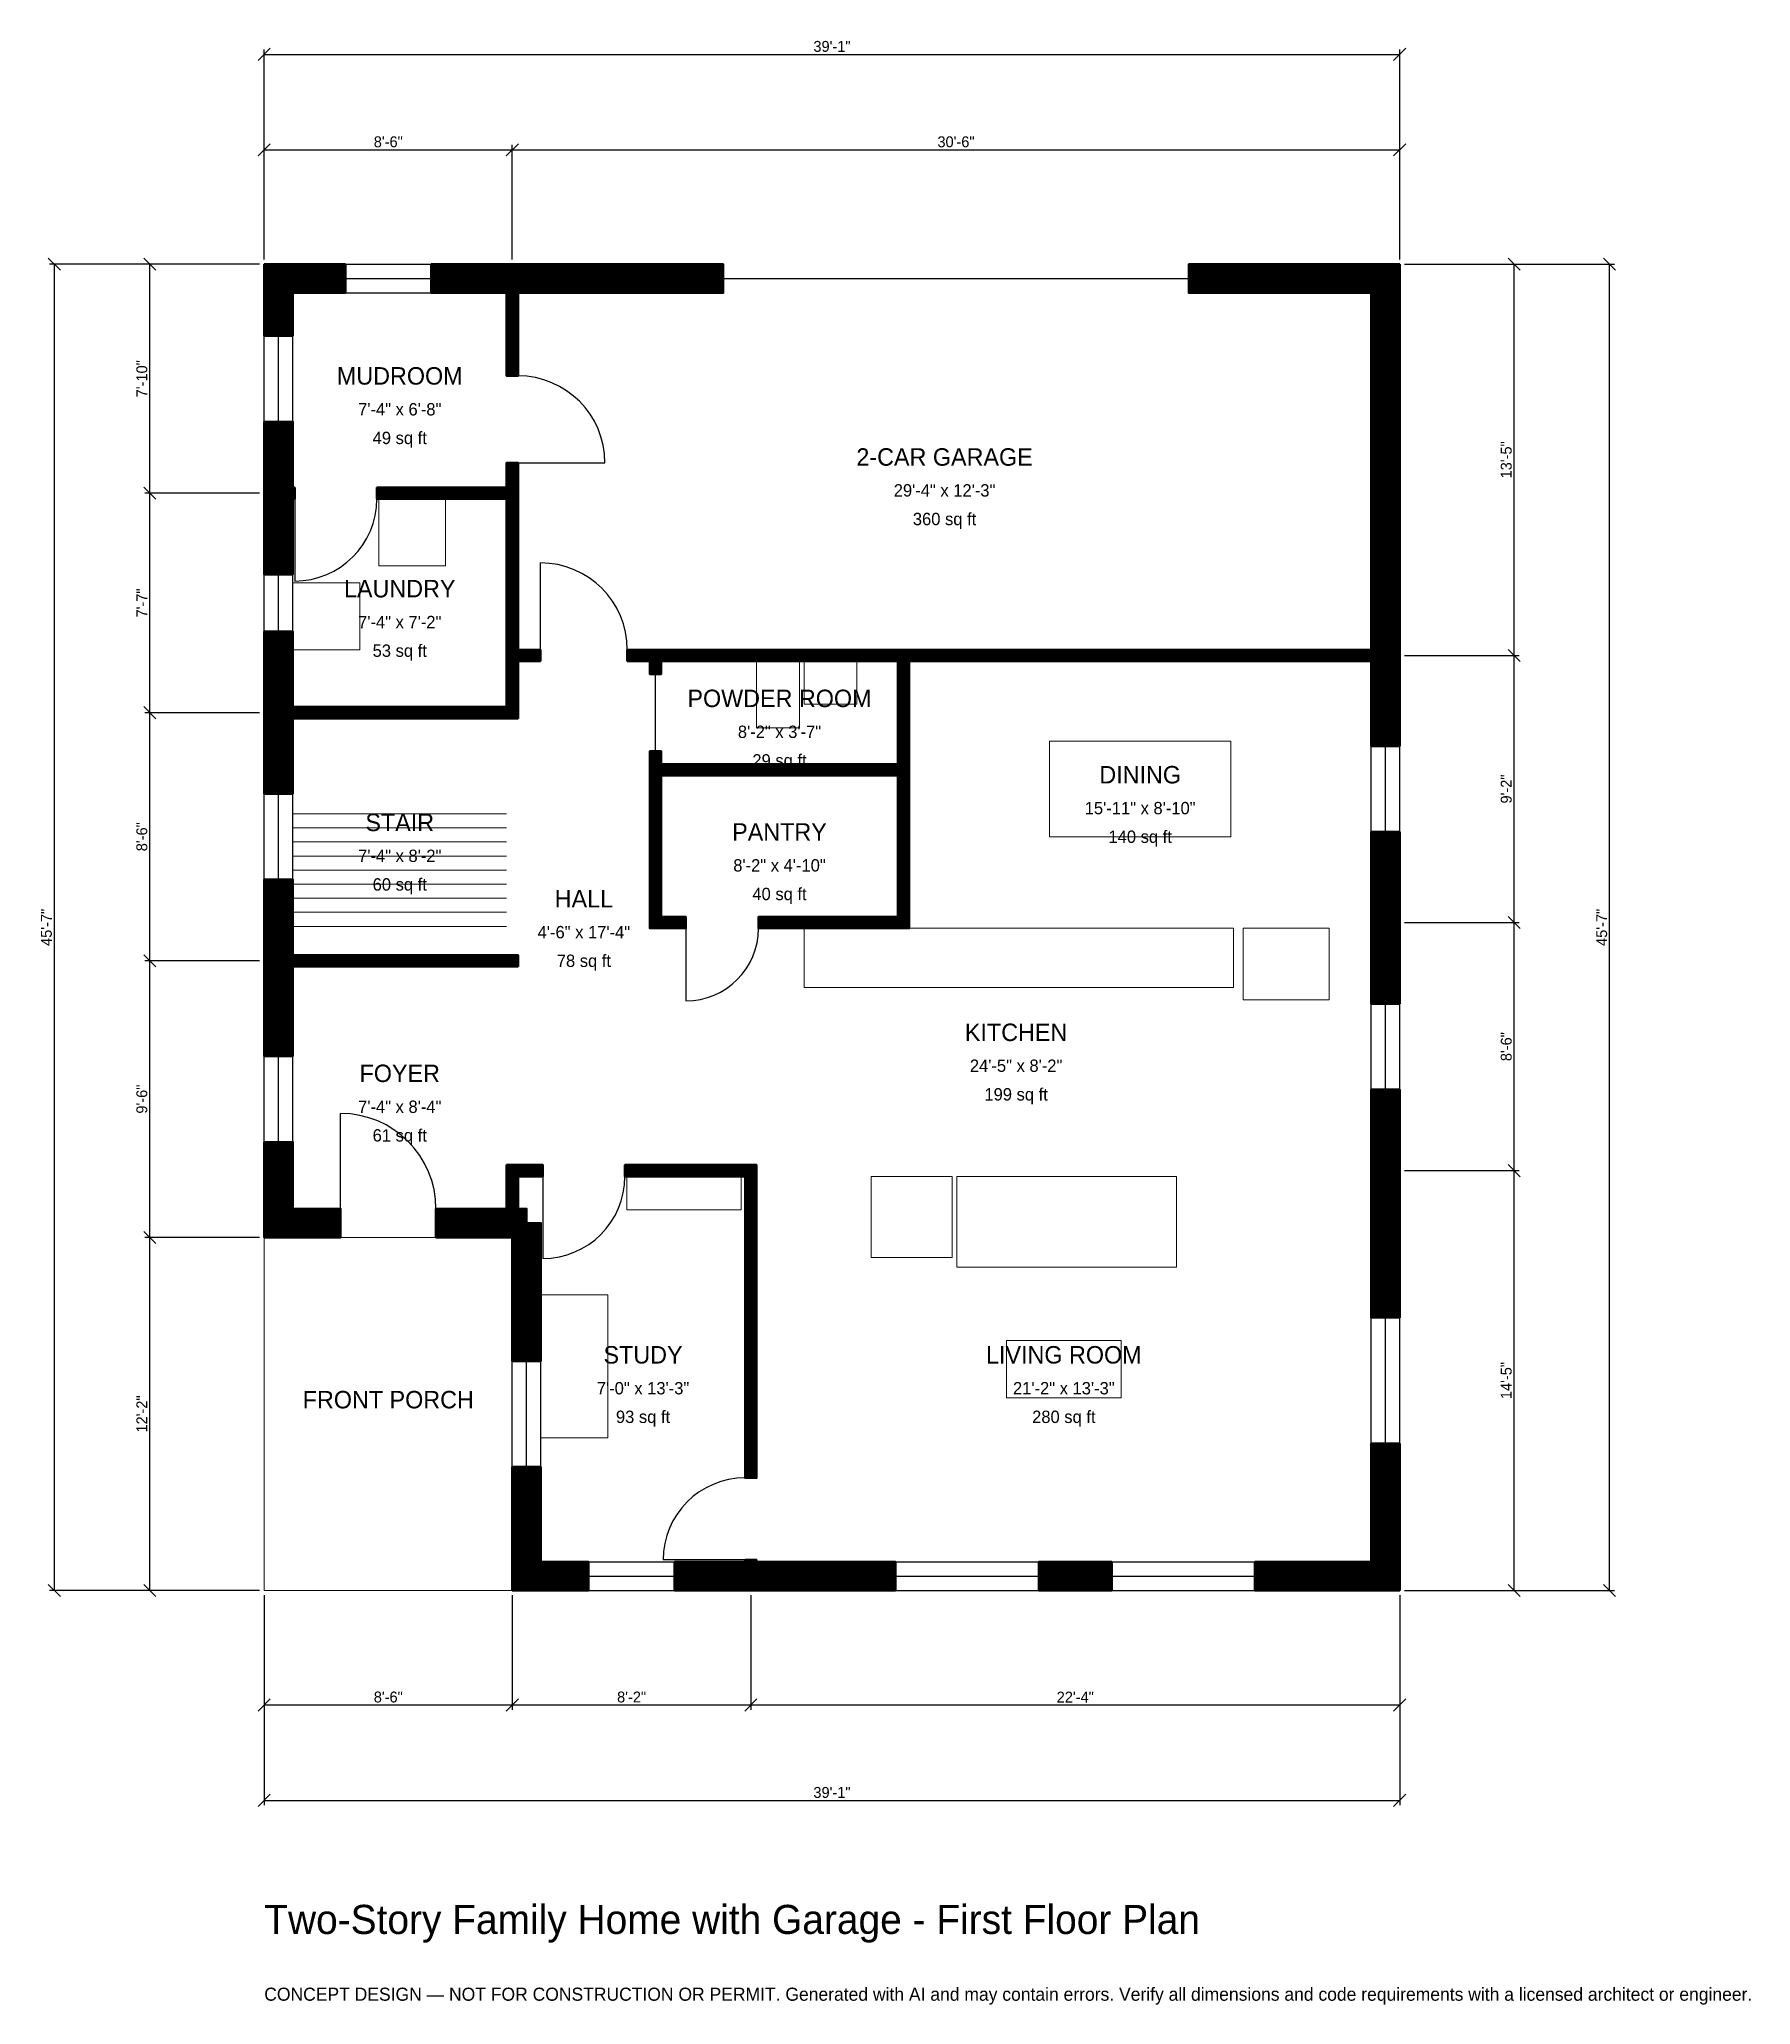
# Model space of a CAD drawing. Header units: inches. Extents: x -93 to 613, y -171 to 640.
import ezdxf
from ezdxf.enums import TextEntityAlignment as Align

# ---------------------------------------------------------------- set-up
doc = ezdxf.new("R2010")
doc.units = ezdxf.units.IN
doc.header["$MEASUREMENT"] = 0
doc.linetypes.add('DASHED', pattern=[0.6, 0.5, -0.1])
for name, color, linetype, lineweight in [('A-ANNO-DIMS', 1, 'Continuous', 13), ('A-ANNO-TEXT', 7, 'Continuous', 18), ('A-AREA-IDEN', 7, 'Continuous', 18), ('A-DOOR', 2, 'Continuous', 25), ('A-FLOR-FIXT', 9, 'Continuous', 13), ('A-FLOR-STRS', 3, 'Continuous', 18), ('A-FURN', 9, 'Continuous', 13), ('A-GLAZ', 4, 'Continuous', 25), ('A-SITE-PAVE', 8, 'Continuous', 13), ('A-WALL', 7, 'Continuous', 50), ('A-WALL-PATT', 8, 'Continuous', 13)]:
    doc.layers.add(name, color=color, linetype=linetype, lineweight=lineweight)
doc.dimstyles.new('PLAN', dxfattribs={"dimtxt": 4.5, "dimasz": 3, "dimexe": 2, "dimexo": 2, "dimgap": 1, "dimtad": 1, "dimdec": 0, "dimlunit": 4, "dimtsz": 2.5, "dimcen": 2.5, "dimclrd": 1, "dimclre": 1, "dimazin": 3, "dimtfac": 1, "dimtmove": 0, "dimatfit": 3})

msp = doc.modelspace()

# ---------------------------------------------------------------- hatches: boundary and pattern name
at = {"layer": 'A-WALL-PATT'}
h = msp.add_hatch(dxfattribs=at)
h.set_pattern_fill('ANSI31', color=8, scale=0.8)
h.paths.add_polyline_path([(102.3622, 0), (102.3622, 11.811), (102.3622, 11.811), (102.3622, 50.9843), (114.1732, 50.9843), (114.1732, 11.811), (133.8583, 11.811), (133.8583, 0), (114.1732, 0), (114.1732, 0), (102.3622, 0), (102.3622, 0), (102.3622, 0)])
h.paths.add_polyline_path([(102.3622, 143.3071), (102.3622, 143.3071), (102.3622, 145.6693), (100, 145.6693), (100, 145.6693), (70.8661, 145.6693), (70.8661, 157.4803), (100, 157.4803), (100, 170.8661), (100, 175.5906), (104.7244, 175.5906), (114.9606, 175.5906), (114.9606, 170.8661), (104.7244, 170.8661), (104.7244, 157.4803), (108.2677, 157.4803), (108.2677, 151.5748), (114.1732, 151.5748), (114.1732, 94.685), (102.3622, 94.685), (102.3622, 143.3071)])
h.paths.add_polyline_path([(11.811, 145.6693), (11.811, 145.6693), (0, 145.6693), (0, 145.6693), (0, 145.6693), (0, 157.4803), (0, 157.4803), (0, 185.0394), (11.811, 185.0394), (11.811, 157.4803), (31.4961, 157.4803), (31.4961, 145.6693), (11.811, 145.6693)])
h.paths.add_polyline_path([(0, 253.937), (0, 257.4803), (0, 257.4803), (0, 262.2047), (0, 262.2047), (0, 265.748), (0, 293.3071), (11.811, 293.3071), (11.811, 265.748), (11.811, 262.2047), (104.7244, 262.2047), (104.7244, 257.4803), (11.811, 257.4803), (11.811, 253.937), (11.811, 220.4724), (0, 220.4724), (0, 253.937)])
h.paths.add_polyline_path([(0, 356.2992), (0, 359.8425), (0, 359.8425), (0, 364.5669), (0, 364.5669), (0, 368.1102), (0, 395.6693), (11.811, 395.6693), (11.811, 368.1102), (11.811, 364.5669), (100, 364.5669), (100, 383.4646), (100, 388.189), (100, 450.3937), (46.4567, 450.3937), (46.4567, 455.1181), (100, 455.1181), (100, 465.3543), (104.7244, 465.3543), (104.7244, 455.1181), (104.7244, 450.3937), (104.7244, 388.189), (113.9764, 388.189), (113.9764, 383.4646), (104.7244, 383.4646), (104.7244, 364.5669), (104.7244, 359.8425), (100, 359.8425), (11.811, 359.8425), (11.811, 356.2992), (11.811, 328.7402), (0, 328.7402), (0, 356.2992)])
h.paths.add_polyline_path([(0, 446.8504), (0, 450.3937), (0, 450.3937), (0, 455.1181), (0, 455.1181), (0, 458.6614), (0, 482.2835), (11.811, 482.2835), (11.811, 458.6614), (11.811, 455.1181), (12.5984, 455.1181), (12.5984, 450.3937), (11.811, 450.3937), (11.811, 446.8504), (11.811, 419.2913), (0, 419.2913), (0, 446.8504)])
h.paths.add_polyline_path([(0, 535.4331), (0, 535.4331), (0, 547.2441), (0, 547.2441), (0, 547.2441), (11.811, 547.2441), (11.811, 547.2441), (33.4646, 547.2441), (33.4646, 535.4331), (11.811, 535.4331), (11.811, 517.7165), (0, 517.7165), (0, 535.4331)])
h.paths.add_polyline_path([(96.4567, 547.2441), (100, 547.2441), (100, 547.2441), (104.7244, 547.2441), (104.7244, 547.2441), (108.2677, 547.2441), (189.3701, 547.2441), (189.3701, 535.4331), (108.2677, 535.4331), (104.7244, 535.4331), (104.7244, 501.1811), (100, 501.1811), (100, 535.4331), (96.4567, 535.4331), (68.8976, 535.4331), (68.8976, 547.2441), (96.4567, 547.2441)])
h.paths.add_polyline_path([(456.6929, 547.2441), (456.6929, 547.2441), (468.5039, 547.2441), (468.5039, 547.2441), (468.504, 547.2441), (468.504, 535.4331), (468.5039, 535.4331), (468.5039, 391.7323), (468.5039, 388.189), (468.504, 388.189), (468.504, 383.4646), (468.5039, 383.4646), (468.5039, 379.9213), (468.5039, 348.4252), (456.6929, 348.4252), (456.6929, 379.9213), (456.6929, 383.4646), (266.1417, 383.4646), (266.1417, 383.4646), (266.1417, 340.9449), (266.1417, 336.2205), (266.1417, 277.9528), (266.1417, 273.2283), (261.4173, 273.2283), (203.937, 273.2283), (203.937, 277.9528), (261.4173, 277.9528), (261.4173, 336.2205), (163.7795, 336.2205), (163.7795, 277.9528), (174.0157, 277.9528), (174.0157, 273.2283), (163.7795, 273.2283), (159.0551, 273.2283), (159.0551, 277.9528), (159.0551, 336.2205), (159.0551, 340.9449), (159.0551, 346.2598), (163.7795, 346.2598), (163.7795, 340.9449), (261.4173, 340.9449), (261.4173, 383.4646), (163.7795, 383.4646), (163.7795, 378.1496), (159.0551, 378.1496), (159.0551, 383.4646), (159.0551, 383.4646), (149.8031, 383.4646), (149.8031, 388.189), (163.7795, 388.189), (163.7795, 388.189), (261.4173, 388.189), (261.4173, 388.189), (261.4173, 388.189), (456.6929, 388.189), (456.6929, 391.7323), (456.6929, 535.4331), (381.4961, 535.4331), (381.4961, 547.2441), (456.6929, 547.2441)])
h.paths.add_polyline_path([(468.5039, 269.685), (468.5039, 269.685), (468.5039, 242.126), (456.6929, 242.126), (456.6929, 281.4961), (456.6929, 281.4961), (456.6929, 312.9921), (468.5039, 312.9921), (468.5039, 269.685)])
h.paths.add_polyline_path([(468.5039, 179.1339), (468.5039, 167.3228), (468.5039, 112.5984), (456.6929, 112.5984), (456.6929, 167.3228), (456.6929, 179.1339), (456.6929, 206.6929), (468.5039, 206.6929), (468.5039, 179.1339)])
h.paths.add_polyline_path([(468.5039, 11.811), (468.504, 11.811), (468.504, 0), (468.5039, 0), (468.5039, 0), (456.6929, 0), (456.6929, 0), (408.7927, 0), (408.7927, 11.811), (456.6929, 11.811), (456.6929, 60.6299), (468.5039, 60.6299), (468.5039, 11.811)])
h.paths.add_polyline_path([(319.5538, 0), (319.5538, 11.811), (349.7375, 11.811), (349.7375, 0), (319.5538, 0)])
h.paths.add_polyline_path([(206.6929, 0), (203.1496, 0), (203.1496, 0), (198.4252, 0), (198.4252, 0), (194.8819, 0), (169.2913, 0), (169.2913, 11.811), (194.8819, 11.811), (198.4252, 11.811), (198.4252, 12.5984), (203.1496, 12.5984), (203.1496, 11.811), (206.6929, 11.811), (260.4987, 11.811), (260.4987, 0), (206.6929, 0)])
h.paths.add_polyline_path([(159.0551, 175.5906), (163.7795, 175.5906), (198.4252, 175.5906), (203.1496, 175.5906), (203.1496, 170.8661), (203.1496, 46.4567), (198.4252, 46.4567), (198.4252, 170.8661), (163.7795, 170.8661), (159.0551, 170.8661), (148.8189, 170.8661), (148.8189, 175.5906), (159.0551, 175.5906)])

# ---------------------------------------------------------------- linework, layer by layer
at = {"layer": 'A-DOOR', "linetype": 'DASHED'}
msp.add_line((189.3701, 541.3386), (381.4961, 541.3386), dxfattribs=at)
at = {"layer": 'A-DOOR'}
for p, q in [((104.7244, 465.3543), (140.5512, 465.3543)), ((12.5984, 450.3937), (12.5984, 416.5354)), ((113.9764, 388.189), (113.9764, 424.0157)), ((161.4173, 346.2598), (161.4173, 378.1496)), ((174.0157, 273.2283), (174.0157, 243.3071)), ((31.4961, 157.4803), (31.4961, 196.8504)), ((114.9606, 170.8661), (114.9606, 137.0079)), ((198.4252, 12.5984), (164.5669, 12.5984))]:
    msp.add_line(p, q, dxfattribs=at)
for centre, radius, start, end in [((104.7244, 465.3543), 35.8268, 0, 90), ((12.5984, 450.3937), 33.8583, 270, 360), ((113.9764, 388.189), 35.8268, 0, 90), ((174.0157, 273.2283), 29.9213, 270, 360), ((31.4961, 157.4803), 39.3701, 0, 90), ((114.9606, 170.8661), 33.8583, 270, 360), ((198.4252, 12.5984), 33.8583, 90, 180)]:
    msp.add_arc(centre, radius, start, end, dxfattribs=at)
at = {"layer": 'A-FLOR-FIXT'}
for points in [[(203.1496, 355.9055), (220.8661, 355.9055), (220.8661, 383.4646), (203.1496, 383.4646)], [(222.8346, 365.748), (244.4882, 365.748), (244.4882, 383.4646), (222.8346, 383.4646)], [(222.8346, 248.8189), (400, 248.8189), (400, 273.2283), (222.8346, 273.2283)]]:
    msp.add_lwpolyline(points, close=True, dxfattribs=at)
at = {"layer": 'A-FLOR-STRS'}
for p, q in [((11.811, 320.4724), (100, 320.4724)), ((11.811, 314.6654), (100, 314.6654)), ((11.811, 308.8583), (100, 308.8583)), ((11.811, 303.0512), (100, 303.0512)), ((11.811, 297.2441), (100, 297.2441)), ((11.811, 291.437), (100, 291.437)), ((11.811, 285.6299), (100, 285.6299)), ((11.811, 279.8228), (100, 279.8228)), ((11.811, 274.0157), (100, 274.0157))]:
    msp.add_line(p, q, dxfattribs=at)
at = {"layer": 'A-FURN'}
for points in [[(47.2441, 422.8346), (74.8031, 422.8346), (74.8031, 450.3937), (47.2441, 450.3937)], [(11.811, 388.189), (39.3701, 388.189), (39.3701, 415.748), (11.811, 415.748)], [(324.0157, 311.0236), (398.8189, 311.0236), (398.8189, 350.3937), (324.0157, 350.3937)], [(403.937, 243.7008), (439.3701, 243.7008), (439.3701, 273.2283), (403.937, 273.2283)], [(149.6063, 157.0866), (196.8504, 157.0866), (196.8504, 170.8661), (149.6063, 170.8661)], [(250.3937, 137.4016), (283.8583, 137.4016), (283.8583, 170.8661), (250.3937, 170.8661)], [(285.8268, 133.4646), (376.378, 133.4646), (376.378, 170.8661), (285.8268, 170.8661)], [(114.1732, 62.9921), (141.7323, 62.9921), (141.7323, 122.0472), (114.1732, 122.0472)], [(306.2992, 79.5276), (353.5433, 79.5276), (353.5433, 103.1496), (306.2992, 103.1496)]]:
    msp.add_lwpolyline(points, close=True, dxfattribs=at)
at = {"layer": 'A-GLAZ'}
for p, q in [((33.4646, 547.2441), (68.8976, 547.2441)), ((33.4646, 541.3386), (68.8976, 541.3386)), ((33.4646, 535.4331), (68.8976, 535.4331)), ((0, 482.2835), (0, 517.7165)), ((5.9055, 482.2835), (5.9055, 517.7165)), ((11.811, 482.2835), (11.811, 517.7165)), ((0, 395.6693), (0, 419.2913)), ((5.9055, 395.6693), (5.9055, 419.2913)), ((11.811, 395.6693), (11.811, 419.2913)), ((456.6929, 312.9921), (456.6929, 348.4252)), ((462.5984, 312.9921), (462.5984, 348.4252)), ((468.5039, 312.9921), (468.5039, 348.4252)), ((0, 293.3071), (0, 328.7402)), ((5.9055, 293.3071), (5.9055, 328.7402)), ((11.811, 293.3071), (11.811, 328.7402)), ((456.6929, 206.6929), (456.6929, 242.126)), ((462.5984, 206.6929), (462.5984, 242.126)), ((468.5039, 206.6929), (468.5039, 242.126)), ((0, 185.0394), (0, 220.4724)), ((5.9055, 185.0394), (5.9055, 220.4724)), ((11.811, 185.0394), (11.811, 220.4724)), ((456.6929, 60.6299), (456.6929, 112.5984)), ((462.5984, 60.6299), (462.5984, 112.5984)), ((468.5039, 60.6299), (468.5039, 112.5984)), ((102.3622, 50.9843), (102.3622, 94.685)), ((108.2677, 50.9843), (108.2677, 94.685)), ((114.1732, 50.9843), (114.1732, 94.685)), ((133.8583, 11.811), (169.2913, 11.811)), ((260.4987, 11.811), (319.5538, 11.811)), ((349.7375, 11.811), (408.7927, 11.811)), ((133.8583, 5.9055), (169.2913, 5.9055)), ((133.8583, 0), (169.2913, 0)), ((260.4987, 5.9055), (319.5538, 5.9055)), ((260.4987, 0), (319.5538, 0)), ((349.7375, 5.9055), (408.7927, 5.9055)), ((349.7375, 0), (408.7927, 0))]:
    msp.add_line(p, q, dxfattribs=at)
at = {"layer": 'A-SITE-PAVE', "linetype": 'DASHED'}
msp.add_lwpolyline([(0, 0), (102.3622, 0), (102.3622, 145.6693), (0, 145.6693)], close=True, dxfattribs=at)
at = {"layer": 'A-WALL'}
for points in [[(0, 535.4331), (0, 535.4331), (0, 547.2441), (0, 547.2441), (0, 547.2441), (11.811, 547.2441), (11.811, 547.2441), (33.4646, 547.2441), (33.4646, 535.4331), (11.811, 535.4331), (11.811, 517.7165), (0, 517.7165), (0, 535.4331)], [(96.4567, 547.2441), (100, 547.2441), (100, 547.2441), (104.7244, 547.2441), (104.7244, 547.2441), (108.2677, 547.2441), (189.3701, 547.2441), (189.3701, 535.4331), (108.2677, 535.4331), (104.7244, 535.4331), (104.7244, 501.1811), (100, 501.1811), (100, 535.4331), (96.4567, 535.4331), (68.8976, 535.4331), (68.8976, 547.2441), (96.4567, 547.2441)], [(456.6929, 547.2441), (456.6929, 547.2441), (468.5039, 547.2441), (468.5039, 547.2441), (468.504, 547.2441), (468.504, 535.4331), (468.5039, 535.4331), (468.5039, 391.7323), (468.5039, 388.189), (468.504, 388.189), (468.504, 383.4646), (468.5039, 383.4646), (468.5039, 379.9213), (468.5039, 348.4252), (456.6929, 348.4252), (456.6929, 379.9213), (456.6929, 383.4646), (266.1417, 383.4646), (266.1417, 383.4646), (266.1417, 340.9449), (266.1417, 336.2205), (266.1417, 277.9528), (266.1417, 273.2283), (261.4173, 273.2283), (203.937, 273.2283), (203.937, 277.9528), (261.4173, 277.9528), (261.4173, 336.2205), (163.7795, 336.2205), (163.7795, 277.9528), (174.0157, 277.9528), (174.0157, 273.2283), (163.7795, 273.2283), (159.0551, 273.2283), (159.0551, 277.9528), (159.0551, 336.2205), (159.0551, 340.9449), (159.0551, 346.2598), (163.7795, 346.2598), (163.7795, 340.9449), (261.4173, 340.9449), (261.4173, 383.4646), (163.7795, 383.4646), (163.7795, 378.1496), (159.0551, 378.1496), (159.0551, 383.4646), (159.0551, 383.4646), (149.8031, 383.4646), (149.8031, 388.189), (163.7795, 388.189), (163.7795, 388.189), (261.4173, 388.189), (261.4173, 388.189), (261.4173, 388.189), (456.6929, 388.189), (456.6929, 391.7323), (456.6929, 535.4331), (381.4961, 535.4331), (381.4961, 547.2441), (456.6929, 547.2441)], [(0, 446.8504), (0, 450.3937), (0, 450.3937), (0, 455.1181), (0, 455.1181), (0, 458.6614), (0, 482.2835), (11.811, 482.2835), (11.811, 458.6614), (11.811, 455.1181), (12.5984, 455.1181), (12.5984, 450.3937), (11.811, 450.3937), (11.811, 446.8504), (11.811, 419.2913), (0, 419.2913), (0, 446.8504)], [(0, 356.2992), (0, 359.8425), (0, 359.8425), (0, 364.5669), (0, 364.5669), (0, 368.1102), (0, 395.6693), (11.811, 395.6693), (11.811, 368.1102), (11.811, 364.5669), (100, 364.5669), (100, 383.4646), (100, 388.189), (100, 450.3937), (46.4567, 450.3937), (46.4567, 455.1181), (100, 455.1181), (100, 465.3543), (104.7244, 465.3543), (104.7244, 455.1181), (104.7244, 450.3937), (104.7244, 388.189), (113.9764, 388.189), (113.9764, 383.4646), (104.7244, 383.4646), (104.7244, 364.5669), (104.7244, 359.8425), (100, 359.8425), (11.811, 359.8425), (11.811, 356.2992), (11.811, 328.7402), (0, 328.7402), (0, 356.2992)], [(468.5039, 269.685), (468.5039, 269.685), (468.5039, 242.126), (456.6929, 242.126), (456.6929, 281.4961), (456.6929, 281.4961), (456.6929, 312.9921), (468.5039, 312.9921), (468.5039, 269.685)], [(0, 253.937), (0, 257.4803), (0, 257.4803), (0, 262.2047), (0, 262.2047), (0, 265.748), (0, 293.3071), (11.811, 293.3071), (11.811, 265.748), (11.811, 262.2047), (104.7244, 262.2047), (104.7244, 257.4803), (11.811, 257.4803), (11.811, 253.937), (11.811, 220.4724), (0, 220.4724), (0, 253.937)], [(468.5039, 179.1339), (468.5039, 167.3228), (468.5039, 112.5984), (456.6929, 112.5984), (456.6929, 167.3228), (456.6929, 179.1339), (456.6929, 206.6929), (468.5039, 206.6929), (468.5039, 179.1339)], [(11.811, 145.6693), (11.811, 145.6693), (0, 145.6693), (0, 145.6693), (0, 145.6693), (0, 157.4803), (0, 157.4803), (0, 185.0394), (11.811, 185.0394), (11.811, 157.4803), (31.4961, 157.4803), (31.4961, 145.6693), (11.811, 145.6693)], [(102.3622, 143.3071), (102.3622, 143.3071), (102.3622, 145.6693), (100, 145.6693), (100, 145.6693), (70.8661, 145.6693), (70.8661, 157.4803), (100, 157.4803), (100, 170.8661), (100, 175.5906), (104.7244, 175.5906), (114.9606, 175.5906), (114.9606, 170.8661), (104.7244, 170.8661), (104.7244, 157.4803), (108.2677, 157.4803), (108.2677, 151.5748), (114.1732, 151.5748), (114.1732, 94.685), (102.3622, 94.685), (102.3622, 143.3071)], [(159.0551, 175.5906), (163.7795, 175.5906), (198.4252, 175.5906), (203.1496, 175.5906), (203.1496, 170.8661), (203.1496, 46.4567), (198.4252, 46.4567), (198.4252, 170.8661), (163.7795, 170.8661), (159.0551, 170.8661), (148.8189, 170.8661), (148.8189, 175.5906), (159.0551, 175.5906)], [(468.5039, 11.811), (468.504, 11.811), (468.504, 0), (468.5039, 0), (468.5039, 0), (456.6929, 0), (456.6929, 0), (408.7927, 0), (408.7927, 11.811), (456.6929, 11.811), (456.6929, 60.6299), (468.5039, 60.6299), (468.5039, 11.811)], [(102.3622, 0), (102.3622, 11.811), (102.3622, 11.811), (102.3622, 50.9843), (114.1732, 50.9843), (114.1732, 11.811), (133.8583, 11.811), (133.8583, 0), (114.1732, 0), (114.1732, 0), (102.3622, 0), (102.3622, 0), (102.3622, 0)], [(206.6929, 0), (203.1496, 0), (203.1496, 0), (198.4252, 0), (198.4252, 0), (194.8819, 0), (169.2913, 0), (169.2913, 11.811), (194.8819, 11.811), (198.4252, 11.811), (198.4252, 12.5984), (203.1496, 12.5984), (203.1496, 11.811), (206.6929, 11.811), (260.4987, 11.811), (260.4987, 0), (206.6929, 0)], [(319.5538, 0), (319.5538, 11.811), (349.7375, 11.811), (349.7375, 0), (319.5538, 0)]]:
    msp.add_lwpolyline(points, close=True, dxfattribs=at)

# ---------------------------------------------------------------- texts
at = {"layer": 'A-ANNO-TEXT'}
for s, height, p in [('Two-Story Family Home with Garage - First Floor Plan', 12, (0, -141.7323)), ('CONCEPT DESIGN — NOT FOR CONSTRUCTION OR PERMIT. Generated with AI and may contain errors. Verify all dimensions and code requirements with a licensed architect or engineer.', 5.4, (0, -169.2913))]:
    msp.add_text(s, height=height, dxfattribs=at).set_placement(p)
at = {"layer": 'A-AREA-IDEN'}
for s, height, p in [('MUDROOM', 7.2, (55.9055, 501.1811)), ('7\'-4" x 6\'-8"', 5.1, (55.9055, 487.4016)), ('49 sq ft', 5.1, (55.9055, 475.5906)), ('2-CAR GARAGE', 7.2, (280.7087, 467.7165)), ('29\'-4" x 12\'-3"', 5.1, (280.7087, 453.937)), ('360 sq ft', 5.1, (280.7087, 442.126)), ('LAUNDRY', 7.2, (55.9055, 413.3858)), ('7\'-4" x 7\'-2"', 5.1, (55.9055, 399.6063)), ('53 sq ft', 5.1, (55.9055, 387.7953)), ('POWDER ROOM', 7.2, (212.5984, 368.1102)), ('8\'-2" x 3\'-7"', 5.1, (212.5984, 354.3307)), ('29 sq ft', 5.1, (212.5984, 342.5197)), ('DINING', 7.2, (361.4173, 336.6142)), ('15\'-11" x 8\'-10"', 5.1, (361.4173, 322.8346)), ('STAIR', 7.2, (55.9055, 316.9291)), ('PANTRY', 7.2, (212.5984, 312.9921)), ('140 sq ft', 5.1, (361.4173, 311.0236)), ('7\'-4" x 8\'-2"', 5.1, (55.9055, 303.1496)), ('8\'-2" x 4\'-10"', 5.1, (212.5984, 299.2126)), ('60 sq ft', 5.1, (55.9055, 291.3386)), ('HALL', 7.2, (131.8898, 285.4331)), ('40 sq ft', 5.1, (212.5984, 287.4016)), ('4\'-6" x 17\'-4"', 5.1, (131.8898, 271.6535)), ('78 sq ft', 5.1, (131.8898, 259.8425)), ('KITCHEN', 7.2, (310.2362, 230.315)), ('24\'-5" x 8\'-2"', 5.1, (310.2362, 216.5354)), ('FOYER', 7.2, (55.9055, 213.3858)), ('199 sq ft', 5.1, (310.2362, 204.7244)), ('7\'-4" x 8\'-4"', 5.1, (55.9055, 199.6063)), ('61 sq ft', 5.1, (55.9055, 187.7953)), ('STUDY', 7.2, (156.2992, 97.2441)), ('LIVING ROOM', 7.2, (329.9213, 97.2441)), ('FRONT PORCH', 7.2, (51.1811, 78.7402)), ('7\'-0" x 13\'-3"', 5.1, (156.2992, 83.4646)), ('21\'-2" x 13\'-3"', 5.1, (329.9213, 83.4646)), ('93 sq ft', 5.1, (156.2992, 71.6535)), ('280 sq ft', 5.1, (329.9213, 71.6535))]:
    msp.add_text(s, height=height, dxfattribs=at).set_placement(p, align=Align.MIDDLE_CENTER)

# ---------------------------------------------------------------- dimensions: what is measured, and where the dimension line sits
at = {"layer": 'A-ANNO-DIMS'}
for base, p1, p2, text in [((0, 633.8583), (0, 547.2441), (468.5039, 547.2441), '39\'-1"'), ((0, 594.4882), (0, 547.2441), (102.3622, 547.2441), '8\'-6"'), ((102.3622, 594.4882), (102.3622, 547.2441), (468.5039, 547.2441), '30\'-6"'), ((0, -47.2441), (0, 0), (102.3622, 0), '8\'-6"'), ((0, -86.6142), (0, 0), (468.5039, 0), '39\'-1"'), ((102.3622, -47.2441), (102.3622, 0), (200.7874, 0), '8\'-2"'), ((200.7874, -47.2441), (200.7874, 0), (468.5039, 0), '22\'-4"')]:
    msp.add_linear_dim(base=base, p1=p1, p2=p2, text=text, dimstyle='PLAN', dxfattribs=at).render()
for base, p1, p2, text in [((-86.6142, 0), (0, 0), (0, 547.2441), '45\'-7"'), ((-47.2441, 452.7559), (0, 452.7559), (0, 547.2441), '7\'-10"'), ((515.748, 385.8268), (468.5039, 385.8268), (468.5039, 547.2441), '13\'-5"'), ((555.1181, 0), (468.5039, 0), (468.5039, 547.2441), '45\'-7"'), ((-47.2441, 362.2047), (0, 362.2047), (0, 452.7559), '7\'-7"'), ((515.748, 275.5906), (468.5039, 275.5906), (468.5039, 385.8268), '9\'-2"'), ((-47.2441, 259.8425), (0, 259.8425), (0, 362.2047), '8\'-6"'), ((515.748, 173.2283), (468.5039, 173.2283), (468.5039, 275.5906), '8\'-6"'), ((-47.2441, 145.6693), (0, 145.6693), (0, 259.8425), '9\'-6"'), ((515.748, 0), (468.5039, 0), (468.5039, 173.2283), '14\'-5"'), ((-47.2441, 0), (0, 0), (0, 145.6693), '12\'-2"')]:
    msp.add_linear_dim(base=base, p1=p1, p2=p2, angle=90, text=text, dimstyle='PLAN', dxfattribs=at).render()

doc.saveas('drawing.dxf')
